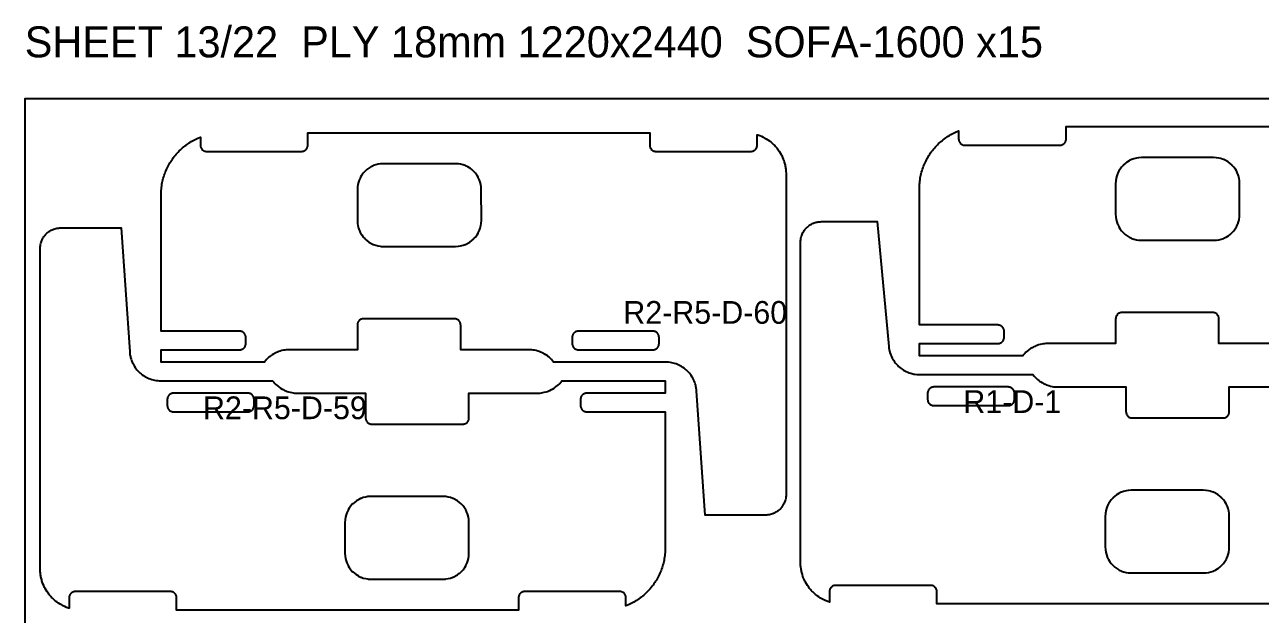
# Model space of a CAD drawing. Header units: millimetres. Extents: x 0 to 59980, y 0 to 1292.
# Drawn here: x 32880 to 34076, y 721 to 1292 of the extents above; entities that cross this region are included whole.
import ezdxf

# ---------------------------------------------------------------- set-up
doc = ezdxf.new("R2010")
doc.units = ezdxf.units.MM
for name, color, linetype in [('CUT_IN', 5, 'Continuous'), ('CUT_OUT', 1, 'Continuous'), ('LABEL', 7, 'Continuous'), ('SHEET', 8, 'Continuous')]:
    doc.layers.add(name, color=color, linetype=linetype)

msp = doc.modelspace()

# ---------------------------------------------------------------- linework, layer by layer
at = {"layer": 'CUT_IN'}
for points in [[(33938.97, 1096.22), (33939.11, 1095.96), (33940.07, 1094.36), (33940.4, 1093.87), (33941.69, 1092.14), (33943.13, 1090.54), (33943.55, 1090.12), (33945.15, 1088.68), (33947.12, 1087.22), (33948.97, 1086.1), (33949.49, 1085.83), (33951.45, 1084.91), (33951.72, 1084.8), (33953.75, 1084.08), (33954.04, 1084), (33956.13, 1083.49), (33958.27, 1083.16), (33958.85, 1083.11), (33961.16, 1083), (34030.86, 1083), (34033.46, 1083.13), (34033.75, 1083.16), (34035.89, 1083.49), (34038.27, 1084.08), (34040.3, 1084.8), (34040.57, 1084.91), (34042.53, 1085.83), (34043.05, 1086.1), (34044.65, 1087.06), (34045.14, 1087.39), (34046.87, 1088.68), (34048.47, 1090.12), (34048.89, 1090.54), (34050.33, 1092.14), (34051.79, 1094.11), (34052.91, 1095.96), (34053.18, 1096.48), (34053.98, 1098.17), (34054.21, 1098.71), (34054.93, 1100.74), (34055.46, 1102.84), (34055.57, 1103.41), (34055.85, 1105.26), (34055.9, 1105.84), (34056.01, 1108.15), (34056.01, 1137.85), (34055.88, 1140.45), (34055.85, 1140.74), (34055.52, 1142.88), (34054.93, 1145.26), (34054.21, 1147.29), (34054.1, 1147.56), (34053.18, 1149.52), (34052.91, 1150.04), (34051.95, 1151.64), (34051.62, 1152.13), (34050.33, 1153.86), (34048.89, 1155.46), (34048.47, 1155.88), (34046.87, 1157.32), (34044.9, 1158.78), (34043.05, 1159.9), (34042.53, 1160.17), (34040.57, 1161.09), (34040.3, 1161.2), (34038.27, 1161.92), (34037.98, 1162), (34035.89, 1162.51), (34033.75, 1162.84), (34033.17, 1162.89), (34030.86, 1163), (33961.16, 1163), (33958.56, 1162.87), (33958.27, 1162.84), (33956.13, 1162.51), (33953.75, 1161.92), (33951.72, 1161.2), (33951.45, 1161.09), (33949.49, 1160.17), (33948.97, 1159.9), (33947.37, 1158.94), (33946.88, 1158.61), (33945.15, 1157.32), (33943.55, 1155.88), (33943.13, 1155.46), (33941.69, 1153.86), (33940.23, 1151.89), (33939.11, 1150.04), (33938.84, 1149.52), (33938.04, 1147.83), (33937.81, 1147.29), (33937.09, 1145.26), (33936.56, 1143.16), (33936.45, 1142.59), (33936.17, 1140.74), (33936.12, 1140.16), (33936.01, 1137.85), (33936.01, 1108.15), (33936.14, 1105.55), (33936.17, 1105.26), (33936.5, 1103.12), (33937.09, 1100.74), (33937.81, 1098.71), (33938.04, 1098.17), (33938.97, 1096.22)], [(33206.22, 1088.11), (33207.68, 1086.14), (33209.12, 1084.54), (33209.54, 1084.12), (33211.14, 1082.68), (33213.11, 1081.22), (33214.96, 1080.1), (33215.22, 1079.96), (33217.17, 1079.03), (33217.71, 1078.8), (33219.74, 1078.08), (33222.12, 1077.49), (33224.26, 1077.16), (33224.84, 1077.11), (33227.15, 1077), (33296.85, 1077), (33299.45, 1077.13), (33299.74, 1077.16), (33301.88, 1077.49), (33304.26, 1078.08), (33306.29, 1078.8), (33306.83, 1079.03), (33308.52, 1079.83), (33309.04, 1080.1), (33310.89, 1081.22), (33312.86, 1082.68), (33314.46, 1084.12), (33314.88, 1084.54), (33316.32, 1086.14), (33317.61, 1087.87), (33317.94, 1088.36), (33318.9, 1089.96), (33319.04, 1090.22), (33319.97, 1092.17), (33320.2, 1092.71), (33320.92, 1094.74), (33321.51, 1097.12), (33321.84, 1099.26), (33321.87, 1099.55), (33322, 1102.15), (33321.99, 1132.15), (33321.87, 1134.45), (33321.84, 1134.74), (33321.51, 1136.88), (33320.92, 1139.26), (33320.2, 1141.29), (33319.97, 1141.83), (33319.04, 1143.78), (33318.9, 1144.04), (33317.94, 1145.64), (33317.61, 1146.13), (33316.32, 1147.86), (33314.88, 1149.46), (33314.46, 1149.88), (33312.86, 1151.32), (33311.13, 1152.61), (33310.64, 1152.94), (33309.04, 1153.9), (33308.78, 1154.04), (33306.83, 1154.97), (33306.29, 1155.2), (33304.26, 1155.92), (33303.97, 1156), (33301.88, 1156.51), (33299.74, 1156.84), (33299.16, 1156.89), (33296.85, 1157), (33227.15, 1157), (33224.55, 1156.87), (33224.26, 1156.84), (33222.12, 1156.51), (33219.74, 1155.92), (33217.71, 1155.2), (33217.17, 1154.97), (33215.48, 1154.17), (33214.96, 1153.9), (33213.11, 1152.78), (33211.14, 1151.32), (33210.92, 1151.13), (33209.54, 1149.88), (33209.12, 1149.46), (33207.68, 1147.86), (33206.39, 1146.13), (33206.06, 1145.64), (33205.1, 1144.04), (33204.96, 1143.78), (33204.03, 1141.83), (33203.8, 1141.29), (33203.08, 1139.26), (33202.49, 1136.88), (33202.16, 1134.74), (33202.13, 1134.45), (33202, 1131.85), (33202, 1102.15), (33202.11, 1099.84), (33202.16, 1099.26), (33202.49, 1097.12), (33203.08, 1094.74), (33203.8, 1092.71), (33203.91, 1092.44), (33204.83, 1090.48), (33205.1, 1089.96), (33206.22, 1088.11)], [(33488.88, 977.06), (33489.46, 977.18), (33490.02, 977.35), (33490.57, 977.58), (33491.08, 977.85), (33491.57, 978.18), (33491.81, 978.36), (33492.03, 978.55), (33492.45, 978.97), (33492.64, 979.19), (33492.82, 979.43), (33493.15, 979.92), (33493.42, 980.43), (33493.65, 980.98), (33493.82, 981.54), (33493.94, 982.12), (33493.99, 982.71), (33493.99, 989.29), (33493.94, 989.88), (33493.82, 990.46), (33493.65, 991.02), (33493.54, 991.3), (33493.42, 991.57), (33493.15, 992.08), (33492.82, 992.57), (33492.64, 992.81), (33492.45, 993.03), (33492.03, 993.45), (33491.81, 993.64), (33491.33, 993.99), (33491.08, 994.15), (33490.83, 994.29), (33490.3, 994.54), (33490.02, 994.65), (33489.46, 994.82), (33488.88, 994.94), (33488.59, 994.97), (33488, 995), (33415.71, 994.99), (33415.12, 994.94), (33414.54, 994.82), (33413.98, 994.65), (33413.7, 994.54), (33413.17, 994.29), (33412.92, 994.15), (33412.43, 993.82), (33412.19, 993.64), (33411.97, 993.45), (33411.55, 993.03), (33411.36, 992.81), (33411.01, 992.33), (33410.71, 991.83), (33410.46, 991.3), (33410.35, 991.02), (33410.18, 990.46), (33410.06, 989.88), (33410.03, 989.59), (33410, 989), (33410.01, 982.71), (33410.06, 982.12), (33410.18, 981.54), (33410.35, 980.98), (33410.46, 980.7), (33410.58, 980.43), (33410.85, 979.92), (33411.18, 979.43), (33411.36, 979.19), (33411.55, 978.97), (33411.97, 978.55), (33412.19, 978.36), (33412.67, 978.01), (33412.92, 977.85), (33413.17, 977.71), (33413.7, 977.46), (33413.98, 977.35), (33414.54, 977.18), (33415.12, 977.06), (33415.41, 977.03), (33416, 977), (33488, 977), (33488.59, 977.03), (33488.88, 977.06)], [(33023.12, 934.94), (33022.54, 934.82), (33021.98, 934.65), (33021.43, 934.42), (33020.92, 934.15), (33020.43, 933.82), (33020.19, 933.64), (33019.97, 933.45), (33019.55, 933.03), (33019.36, 932.81), (33019.18, 932.57), (33018.85, 932.08), (33018.58, 931.57), (33018.35, 931.02), (33018.18, 930.46), (33018.06, 929.88), (33018.01, 929.29), (33018.01, 922.71), (33018.06, 922.12), (33018.18, 921.54), (33018.35, 920.98), (33018.46, 920.7), (33018.58, 920.43), (33018.85, 919.92), (33019.18, 919.43), (33019.36, 919.19), (33019.55, 918.97), (33019.97, 918.55), (33020.19, 918.36), (33020.67, 918.01), (33020.92, 917.85), (33021.17, 917.71), (33021.7, 917.46), (33021.98, 917.35), (33022.54, 917.18), (33023.12, 917.06), (33023.41, 917.03), (33024, 917), (33096.29, 917.01), (33096.88, 917.06), (33097.46, 917.18), (33098.02, 917.35), (33098.3, 917.46), (33098.83, 917.71), (33099.08, 917.85), (33099.57, 918.18), (33099.81, 918.36), (33100.03, 918.55), (33100.45, 918.97), (33100.64, 919.19), (33100.99, 919.67), (33101.29, 920.17), (33101.54, 920.7), (33101.65, 920.98), (33101.82, 921.54), (33101.94, 922.12), (33101.97, 922.41), (33102, 923), (33101.99, 929.29), (33101.94, 929.88), (33101.82, 930.46), (33101.65, 931.02), (33101.54, 931.3), (33101.42, 931.57), (33101.15, 932.08), (33100.82, 932.57), (33100.64, 932.81), (33100.45, 933.03), (33100.03, 933.45), (33099.81, 933.64), (33099.33, 933.99), (33099.08, 934.15), (33098.83, 934.29), (33098.3, 934.54), (33098.02, 934.65), (33097.46, 934.82), (33096.88, 934.94), (33096.59, 934.97), (33096, 935), (33024, 935), (33023.41, 934.97), (33023.12, 934.94)], [(33837.93, 935.88), (33837.81, 936.46), (33837.64, 937.02), (33837.41, 937.57), (33837.14, 938.08), (33836.81, 938.57), (33836.63, 938.81), (33836.44, 939.03), (33836.02, 939.45), (33835.8, 939.64), (33835.32, 939.99), (33834.82, 940.29), (33834.29, 940.54), (33833.73, 940.74), (33833.45, 940.82), (33832.87, 940.94), (33832.58, 940.97), (33831.99, 941), (33759.99, 941), (33759.4, 940.97), (33759.11, 940.94), (33758.53, 940.82), (33757.97, 940.65), (33757.69, 940.54), (33757.16, 940.29), (33756.91, 940.15), (33756.42, 939.82), (33756.18, 939.64), (33755.96, 939.45), (33755.54, 939.03), (33755.35, 938.81), (33755, 938.33), (33754.84, 938.08), (33754.7, 937.83), (33754.45, 937.3), (33754.34, 937.02), (33754.17, 936.46), (33754.05, 935.88), (33754, 935.29), (33753.99, 929), (33754.02, 928.41), (33754.05, 928.12), (33754.17, 927.54), (33754.34, 926.98), (33754.57, 926.43), (33754.84, 925.92), (33755, 925.67), (33755.35, 925.19), (33755.54, 924.97), (33755.75, 924.76), (33755.96, 924.55), (33756.18, 924.36), (33756.66, 924.01), (33756.91, 923.85), (33757.42, 923.58), (33757.97, 923.35), (33758.53, 923.18), (33759.11, 923.06), (33759.4, 923.03), (33759.99, 923), (33831.99, 923), (33832.58, 923.03), (33832.87, 923.06), (33833.45, 923.18), (33834.01, 923.35), (33834.29, 923.46), (33834.82, 923.71), (33835.32, 924.01), (33835.8, 924.36), (33836.02, 924.55), (33836.44, 924.97), (33836.63, 925.19), (33836.98, 925.67), (33837.14, 925.92), (33837.41, 926.43), (33837.64, 926.98), (33837.81, 927.54), (33837.93, 928.12), (33837.96, 928.41), (33837.99, 929), (33837.99, 935), (33837.96, 935.59), (33837.93, 935.88)], [(34043.03, 827.78), (34042.89, 828.04), (34041.93, 829.64), (34041.6, 830.13), (34040.31, 831.86), (34038.87, 833.46), (34038.45, 833.88), (34036.85, 835.32), (34034.88, 836.78), (34033.03, 837.9), (34032.51, 838.17), (34030.55, 839.09), (34030.28, 839.2), (34028.25, 839.92), (34027.96, 840), (34025.87, 840.51), (34023.73, 840.84), (34023.15, 840.89), (34020.84, 841), (33951.14, 841), (33948.54, 840.87), (33948.25, 840.84), (33946.11, 840.51), (33943.73, 839.92), (33941.7, 839.2), (33941.43, 839.09), (33939.47, 838.17), (33938.95, 837.9), (33937.35, 836.94), (33936.86, 836.61), (33935.13, 835.32), (33933.53, 833.88), (33933.11, 833.46), (33931.67, 831.86), (33930.21, 829.89), (33929.09, 828.04), (33928.82, 827.52), (33928.02, 825.83), (33927.79, 825.29), (33927.07, 823.26), (33926.54, 821.16), (33926.43, 820.59), (33926.15, 818.74), (33926.1, 818.16), (33925.99, 815.85), (33925.99, 786.15), (33926.12, 783.55), (33926.15, 783.26), (33926.48, 781.12), (33927.07, 778.74), (33927.79, 776.71), (33927.9, 776.44), (33928.82, 774.48), (33929.09, 773.96), (33930.05, 772.36), (33930.38, 771.87), (33931.67, 770.14), (33933.11, 768.54), (33933.53, 768.12), (33935.13, 766.68), (33937.1, 765.22), (33938.95, 764.1), (33939.47, 763.83), (33941.43, 762.91), (33941.7, 762.8), (33943.73, 762.08), (33944.02, 762), (33946.11, 761.49), (33948.25, 761.16), (33948.83, 761.11), (33951.14, 761), (34020.84, 761), (34023.44, 761.13), (34023.73, 761.16), (34025.87, 761.49), (34028.25, 762.08), (34030.28, 762.8), (34030.55, 762.91), (34032.51, 763.83), (34033.03, 764.1), (34034.63, 765.06), (34035.12, 765.39), (34036.85, 766.68), (34038.45, 768.12), (34038.87, 768.54), (34040.31, 770.14), (34041.77, 772.11), (34042.89, 773.96), (34043.16, 774.48), (34043.96, 776.17), (34044.19, 776.71), (34044.91, 778.74), (34045.44, 780.84), (34045.55, 781.41), (34045.83, 783.26), (34045.88, 783.84), (34045.99, 786.15), (34045.99, 815.85), (34045.86, 818.45), (34045.83, 818.74), (34045.5, 820.88), (34044.91, 823.26), (34044.19, 825.29), (34043.96, 825.83), (34043.03, 827.78)], [(33305.78, 823.89), (33304.32, 825.86), (33302.88, 827.46), (33302.46, 827.88), (33300.86, 829.32), (33298.89, 830.78), (33297.04, 831.9), (33296.78, 832.04), (33294.83, 832.97), (33294.29, 833.2), (33292.26, 833.92), (33289.88, 834.51), (33287.74, 834.84), (33287.16, 834.89), (33284.85, 835), (33215.15, 835), (33212.55, 834.87), (33212.26, 834.84), (33210.12, 834.51), (33207.74, 833.92), (33205.71, 833.2), (33205.17, 832.97), (33203.48, 832.17), (33202.96, 831.9), (33201.11, 830.78), (33199.14, 829.32), (33197.54, 827.88), (33197.12, 827.46), (33195.68, 825.86), (33194.39, 824.13), (33194.06, 823.64), (33193.1, 822.04), (33192.96, 821.78), (33192.03, 819.83), (33191.8, 819.29), (33191.08, 817.26), (33190.49, 814.88), (33190.16, 812.74), (33190.13, 812.45), (33190, 809.85), (33190.01, 779.85), (33190.13, 777.55), (33190.16, 777.26), (33190.49, 775.12), (33191.08, 772.74), (33191.8, 770.71), (33192.03, 770.17), (33192.96, 768.22), (33193.1, 767.96), (33194.06, 766.36), (33194.39, 765.87), (33195.68, 764.14), (33197.12, 762.54), (33197.54, 762.12), (33199.14, 760.68), (33200.87, 759.39), (33201.36, 759.06), (33202.96, 758.1), (33203.22, 757.96), (33205.17, 757.03), (33205.71, 756.8), (33207.74, 756.08), (33208.03, 756), (33210.12, 755.49), (33212.26, 755.16), (33212.84, 755.11), (33215.15, 755), (33284.85, 755), (33287.45, 755.13), (33287.74, 755.16), (33289.88, 755.49), (33292.26, 756.08), (33294.29, 756.8), (33294.83, 757.03), (33296.52, 757.83), (33297.04, 758.1), (33298.89, 759.22), (33300.86, 760.68), (33301.08, 760.87), (33302.46, 762.12), (33302.88, 762.54), (33304.32, 764.14), (33305.61, 765.87), (33305.94, 766.36), (33306.9, 767.96), (33307.04, 768.22), (33307.97, 770.17), (33308.2, 770.71), (33308.92, 772.74), (33309.51, 775.12), (33309.84, 777.26), (33309.87, 777.55), (33310, 780.15), (33310, 809.85), (33309.89, 812.16), (33309.84, 812.74), (33309.51, 814.88), (33308.92, 817.26), (33308.2, 819.29), (33308.09, 819.56), (33307.17, 821.52), (33306.9, 822.04), (33305.78, 823.89)]]:
    msp.add_lwpolyline(points, close=True, dxfattribs=at)
at = {"layer": 'CUT_OUT'}
for points in [[(33530.29, 938.34), (33530.09, 939.78), (33529.76, 941.5), (33529.49, 942.63), (33529.08, 944.03), (33528.61, 945.4), (33527.96, 947.02), (33527.47, 948.08), (33526.81, 949.37), (33526.08, 950.63), (33525.13, 952.09), (33524.45, 953.03), (33523.36, 954.4), (33522.59, 955.27), (33521.58, 956.32), (33520.31, 957.51), (33519.42, 958.26), (33518.27, 959.15), (33516.84, 960.14), (33515.6, 960.91), (33514.33, 961.61), (33513.28, 962.13), (33511.95, 962.71), (33510.6, 963.24), (33508.94, 963.78), (33507.82, 964.08), (33506.4, 964.41), (33504.97, 964.66), (33503.23, 964.87), (33501.78, 964.97), (33500.55, 965), (33392.01, 965.01), (33390.84, 966.45), (33389.88, 967.52), (33388.88, 968.55), (33387.61, 969.71), (33386.5, 970.62), (33385.58, 971.31), (33384.4, 972.12), (33382.93, 973.02), (33381.93, 973.57), (33380.38, 974.32), (33379.33, 974.78), (33377.99, 975.29), (33376.63, 975.73), (33374.97, 976.18), (33373.56, 976.48), (33372.15, 976.71), (33371.01, 976.85), (33369.58, 976.96), (33368.08, 977), (33302, 977), (33302, 1001), (33301.97, 1001.59), (33301.94, 1001.88), (33301.82, 1002.46), (33301.65, 1003.02), (33301.42, 1003.57), (33301.15, 1004.08), (33300.99, 1004.33), (33300.64, 1004.81), (33300.45, 1005.03), (33300.03, 1005.45), (33299.81, 1005.64), (33299.33, 1005.99), (33299.08, 1006.15), (33298.57, 1006.42), (33298.02, 1006.65), (33297.46, 1006.82), (33296.88, 1006.94), (33296.59, 1006.97), (33296, 1007), (33208, 1007), (33207.41, 1006.97), (33207.12, 1006.94), (33206.54, 1006.82), (33206.26, 1006.74), (33205.7, 1006.54), (33205.17, 1006.29), (33204.92, 1006.15), (33204.67, 1005.99), (33204.19, 1005.64), (33203.97, 1005.45), (33203.55, 1005.03), (33203.36, 1004.81), (33203.01, 1004.33), (33202.85, 1004.08), (33202.58, 1003.57), (33202.35, 1003.02), (33202.26, 1002.74), (33202.18, 1002.46), (33202.06, 1001.88), (33202.03, 1001.59), (33202, 1001), (33202, 977), (33135.92, 977), (33134.42, 976.96), (33132.99, 976.85), (33131.85, 976.71), (33130.44, 976.48), (33129.03, 976.18), (33127.37, 975.73), (33126.01, 975.29), (33124.67, 974.78), (33123.62, 974.32), (33122.07, 973.57), (33121.07, 973.02), (33119.6, 972.12), (33118.42, 971.31), (33117.5, 970.62), (33116.39, 969.71), (33115.12, 968.55), (33114.12, 967.52), (33113.16, 966.45), (33111.99, 965.01), (33012.01, 965.01), (33012, 977), (33088.29, 977.01), (33088.88, 977.06), (33089.46, 977.18), (33090.02, 977.35), (33090.57, 977.58), (33091.08, 977.85), (33091.57, 978.18), (33091.81, 978.36), (33092.03, 978.55), (33092.45, 978.97), (33092.64, 979.19), (33092.99, 979.67), (33093.29, 980.17), (33093.54, 980.7), (33093.74, 981.26), (33093.82, 981.54), (33093.94, 982.12), (33093.97, 982.41), (33094, 983), (33093.99, 989.29), (33093.94, 989.88), (33093.82, 990.46), (33093.65, 991.02), (33093.54, 991.3), (33093.42, 991.57), (33093.15, 992.08), (33092.82, 992.57), (33092.64, 992.81), (33092.45, 993.03), (33092.03, 993.45), (33091.81, 993.64), (33091.33, 993.99), (33091.08, 994.15), (33090.83, 994.29), (33090.3, 994.54), (33090.02, 994.65), (33089.46, 994.82), (33088.88, 994.94), (33088.59, 994.97), (33088, 995), (33012, 995), (33012, 1127.02), (33012.02, 1128.51), (33012.07, 1129.98), (33012.16, 1131.38), (33012.29, 1132.92), (33012.45, 1134.31), (33012.64, 1135.77), (33012.89, 1137.29), (33013.16, 1138.74), (33013.45, 1140.11), (33013.79, 1141.54), (33014.18, 1143.04), (33014.59, 1144.45), (33015.04, 1145.86), (33015.52, 1147.25), (33016.03, 1148.63), (33016.55, 1149.93), (33017.16, 1151.35), (33017.78, 1152.69), (33018.42, 1154.01), (33019.1, 1155.32), (33019.81, 1156.61), (33020.56, 1157.88), (33021.29, 1159.07), (33022.09, 1160.3), (33022.92, 1161.52), (33023.83, 1162.77), (33024.72, 1163.94), (33025.64, 1165.09), (33026.59, 1166.22), (33027.52, 1167.27), (33028.52, 1168.35), (33029.55, 1169.4), (33030.65, 1170.48), (33031.73, 1171.48), (33032.78, 1172.41), (33033.91, 1173.36), (33035.06, 1174.28), (33036.23, 1175.17), (33037.48, 1176.08), (33038.7, 1176.91), (33039.93, 1177.71), (33041.12, 1178.44), (33042.39, 1179.19), (33043.68, 1179.9), (33044.99, 1180.58), (33046.31, 1181.22), (33047.65, 1181.84), (33049.07, 1182.45), (33050, 1182.81), (33050.01, 1174.71), (33050.06, 1174.12), (33050.18, 1173.54), (33050.35, 1172.98), (33050.46, 1172.7), (33050.71, 1172.17), (33051.01, 1171.67), (33051.36, 1171.19), (33051.55, 1170.97), (33051.97, 1170.55), (33052.19, 1170.36), (33052.67, 1170.01), (33052.92, 1169.85), (33053.43, 1169.58), (33053.7, 1169.46), (33053.98, 1169.35), (33054.54, 1169.18), (33055.12, 1169.06), (33055.41, 1169.03), (33056, 1169), (33148, 1169), (33148.59, 1169.03), (33148.88, 1169.06), (33149.46, 1169.18), (33149.74, 1169.26), (33150.02, 1169.35), (33150.57, 1169.58), (33151.08, 1169.85), (33151.33, 1170.01), (33151.81, 1170.36), (33152.03, 1170.55), (33152.45, 1170.97), (33152.64, 1171.19), (33152.99, 1171.67), (33153.15, 1171.92), (33153.29, 1172.17), (33153.54, 1172.7), (33153.65, 1172.98), (33153.82, 1173.54), (33153.94, 1174.12), (33153.97, 1174.41), (33154, 1175), (33154, 1187), (33485, 1187), (33485, 1175), (33485.03, 1174.41), (33485.06, 1174.12), (33485.18, 1173.54), (33485.35, 1172.98), (33485.58, 1172.43), (33485.85, 1171.92), (33486.01, 1171.67), (33486.36, 1171.19), (33486.55, 1170.97), (33486.97, 1170.55), (33487.19, 1170.36), (33487.67, 1170.01), (33487.92, 1169.85), (33488.43, 1169.58), (33488.98, 1169.35), (33489.26, 1169.26), (33489.54, 1169.18), (33490.12, 1169.06), (33490.41, 1169.03), (33491, 1169), (33583, 1169), (33583.59, 1169.03), (33583.88, 1169.06), (33584.46, 1169.18), (33585.02, 1169.35), (33585.57, 1169.58), (33586.08, 1169.85), (33586.33, 1170.01), (33586.81, 1170.36), (33587.03, 1170.55), (33587.45, 1170.97), (33587.64, 1171.19), (33587.99, 1171.67), (33588.29, 1172.17), (33588.54, 1172.7), (33588.74, 1173.26), (33588.82, 1173.54), (33588.94, 1174.12), (33588.97, 1174.41), (33589, 1175), (33589, 1185.15), (33589.58, 1184.97), (33590.51, 1184.65), (33591.43, 1184.31), (33593.18, 1183.58), (33594.95, 1182.75), (33595.89, 1182.26), (33597.6, 1181.29), (33599.25, 1180.24), (33600.86, 1179.11), (33601.58, 1178.56), (33602.4, 1177.9), (33603.1, 1177.31), (33603.89, 1176.61), (33605.26, 1175.31), (33605.94, 1174.61), (33606.61, 1173.89), (33607.31, 1173.1), (33607.9, 1172.4), (33608.56, 1171.58), (33609.11, 1170.86), (33610.28, 1169.19), (33611.29, 1167.6), (33612.26, 1165.89), (33612.75, 1164.95), (33613.58, 1163.18), (33614.31, 1161.43), (33614.65, 1160.51), (33615.27, 1158.65), (33615.56, 1157.63), (33616.04, 1155.73), (33616.24, 1154.77), (33616.42, 1153.8), (33616.56, 1152.91), (33616.7, 1151.86), (33616.81, 1150.88), (33616.89, 1149.98), (33616.99, 1148.02), (33617, 836.62), (33616.95, 835.53), (33616.85, 834.55), (33616.71, 833.58), (33616.62, 833.1), (33616.28, 831.67), (33616.14, 831.19), (33615.83, 830.26), (33615.48, 829.35), (33615.08, 828.45), (33614.64, 827.57), (33614.4, 827.14), (33613.9, 826.3), (33613.35, 825.48), (33612.77, 824.7), (33612.46, 824.31), (33611.82, 823.57), (33611.48, 823.21), (33611.14, 822.86), (33610.43, 822.18), (33609.69, 821.54), (33609.3, 821.23), (33608.52, 820.65), (33607.7, 820.1), (33606.43, 819.36), (33605.55, 818.92), (33604.65, 818.52), (33604.2, 818.34), (33603.74, 818.17), (33602.81, 817.86), (33601.86, 817.6), (33600.9, 817.38), (33600.42, 817.29), (33599.45, 817.15), (33598.47, 817.05), (33597.98, 817.02), (33597, 817), (33538.59, 817), (33530.4, 937.11), (33530.29, 938.34)], [(32981.71, 973.66), (32981.91, 972.22), (32982.24, 970.5), (32982.51, 969.37), (32982.92, 967.97), (32983.39, 966.6), (32984.04, 964.98), (32984.53, 963.92), (32985.19, 962.63), (32985.92, 961.37), (32986.87, 959.91), (32987.55, 958.97), (32988.64, 957.6), (32989.41, 956.73), (32990.42, 955.68), (32991.69, 954.49), (32992.58, 953.74), (32993.73, 952.85), (32995.16, 951.86), (32996.4, 951.09), (32997.67, 950.39), (32998.72, 949.87), (33000.05, 949.29), (33001.4, 948.76), (33003.06, 948.22), (33004.18, 947.92), (33005.6, 947.59), (33007.03, 947.34), (33008.77, 947.13), (33010.22, 947.03), (33011.45, 947), (33119.99, 946.99), (33121.16, 945.55), (33122.12, 944.48), (33123.12, 943.45), (33124.39, 942.29), (33125.5, 941.38), (33126.42, 940.69), (33127.6, 939.88), (33129.07, 938.98), (33130.07, 938.43), (33131.62, 937.68), (33132.67, 937.22), (33134.01, 936.71), (33135.37, 936.27), (33137.03, 935.82), (33138.44, 935.52), (33139.85, 935.29), (33140.99, 935.15), (33142.42, 935.04), (33143.92, 935), (33210, 935), (33210, 911), (33210.03, 910.41), (33210.06, 910.12), (33210.18, 909.54), (33210.35, 908.98), (33210.58, 908.43), (33210.85, 907.92), (33211.01, 907.67), (33211.36, 907.19), (33211.55, 906.97), (33211.97, 906.55), (33212.19, 906.36), (33212.67, 906.01), (33212.92, 905.85), (33213.43, 905.58), (33213.98, 905.35), (33214.54, 905.18), (33215.12, 905.06), (33215.41, 905.03), (33216, 905), (33304, 905), (33304.59, 905.03), (33304.88, 905.06), (33305.46, 905.18), (33305.74, 905.26), (33306.3, 905.46), (33306.83, 905.71), (33307.08, 905.85), (33307.33, 906.01), (33307.81, 906.36), (33308.03, 906.55), (33308.45, 906.97), (33308.64, 907.19), (33308.99, 907.67), (33309.15, 907.92), (33309.42, 908.43), (33309.65, 908.98), (33309.74, 909.26), (33309.82, 909.54), (33309.94, 910.12), (33309.97, 910.41), (33310, 911), (33310, 935), (33376.08, 935), (33377.58, 935.04), (33379.01, 935.15), (33380.15, 935.29), (33381.56, 935.52), (33382.97, 935.82), (33384.63, 936.27), (33385.99, 936.71), (33387.33, 937.22), (33388.38, 937.68), (33389.93, 938.43), (33390.93, 938.98), (33392.4, 939.88), (33393.58, 940.69), (33394.5, 941.38), (33395.61, 942.29), (33396.88, 943.45), (33397.88, 944.48), (33398.84, 945.55), (33400.01, 946.99), (33499.99, 946.99), (33500, 935), (33423.71, 934.99), (33423.12, 934.94), (33422.54, 934.82), (33421.98, 934.65), (33421.43, 934.42), (33420.92, 934.15), (33420.43, 933.82), (33420.19, 933.64), (33419.97, 933.45), (33419.55, 933.03), (33419.36, 932.81), (33419.01, 932.33), (33418.71, 931.83), (33418.46, 931.3), (33418.26, 930.74), (33418.18, 930.46), (33418.06, 929.88), (33418.03, 929.59), (33418, 929), (33418.01, 922.71), (33418.06, 922.12), (33418.18, 921.54), (33418.35, 920.98), (33418.46, 920.7), (33418.58, 920.43), (33418.85, 919.92), (33419.18, 919.43), (33419.36, 919.19), (33419.55, 918.97), (33419.97, 918.55), (33420.19, 918.36), (33420.67, 918.01), (33420.92, 917.85), (33421.17, 917.71), (33421.7, 917.46), (33421.98, 917.35), (33422.54, 917.18), (33423.12, 917.06), (33423.41, 917.03), (33424, 917), (33500, 917), (33500, 784.98), (33499.98, 783.49), (33499.93, 782.02), (33499.84, 780.62), (33499.71, 779.08), (33499.55, 777.69), (33499.36, 776.23), (33499.11, 774.71), (33498.84, 773.26), (33498.55, 771.89), (33498.21, 770.46), (33497.82, 768.96), (33497.41, 767.55), (33496.96, 766.14), (33496.48, 764.75), (33495.97, 763.37), (33495.45, 762.07), (33494.84, 760.65), (33494.22, 759.31), (33493.58, 757.99), (33492.9, 756.68), (33492.19, 755.39), (33491.44, 754.12), (33490.71, 752.93), (33489.91, 751.7), (33489.08, 750.48), (33488.17, 749.23), (33487.28, 748.06), (33486.36, 746.91), (33485.41, 745.78), (33484.48, 744.73), (33483.48, 743.65), (33482.45, 742.6), (33481.35, 741.52), (33480.27, 740.52), (33479.22, 739.59), (33478.09, 738.64), (33476.94, 737.72), (33475.77, 736.83), (33474.52, 735.92), (33473.3, 735.09), (33472.07, 734.29), (33470.88, 733.56), (33469.61, 732.81), (33468.32, 732.1), (33467.01, 731.42), (33465.69, 730.78), (33464.35, 730.16), (33462.93, 729.55), (33462, 729.19), (33461.99, 737.29), (33461.94, 737.88), (33461.82, 738.46), (33461.65, 739.02), (33461.54, 739.3), (33461.29, 739.83), (33460.99, 740.33), (33460.64, 740.81), (33460.45, 741.03), (33460.03, 741.45), (33459.81, 741.64), (33459.33, 741.99), (33459.08, 742.15), (33458.57, 742.42), (33458.3, 742.54), (33458.02, 742.65), (33457.46, 742.82), (33456.88, 742.94), (33456.59, 742.97), (33456, 743), (33364, 743), (33363.41, 742.97), (33363.12, 742.94), (33362.54, 742.82), (33362.26, 742.74), (33361.98, 742.65), (33361.43, 742.42), (33360.92, 742.15), (33360.67, 741.99), (33360.19, 741.64), (33359.97, 741.45), (33359.55, 741.03), (33359.36, 740.81), (33359.01, 740.33), (33358.85, 740.08), (33358.71, 739.83), (33358.46, 739.3), (33358.35, 739.02), (33358.18, 738.46), (33358.06, 737.88), (33358.03, 737.59), (33358, 737), (33358, 725), (33027, 725), (33027, 737), (33026.97, 737.59), (33026.94, 737.88), (33026.82, 738.46), (33026.65, 739.02), (33026.42, 739.57), (33026.15, 740.08), (33025.99, 740.33), (33025.64, 740.81), (33025.45, 741.03), (33025.03, 741.45), (33024.81, 741.64), (33024.33, 741.99), (33024.08, 742.15), (33023.57, 742.42), (33023.02, 742.65), (33022.74, 742.74), (33022.46, 742.82), (33021.88, 742.94), (33021.59, 742.97), (33021, 743), (32929, 743), (32928.41, 742.97), (32928.12, 742.94), (32927.54, 742.82), (32926.98, 742.65), (32926.43, 742.42), (32925.92, 742.15), (32925.67, 741.99), (32925.19, 741.64), (32924.97, 741.45), (32924.55, 741.03), (32924.36, 740.81), (32924.01, 740.33), (32923.71, 739.83), (32923.46, 739.3), (32923.26, 738.74), (32923.18, 738.46), (32923.06, 737.88), (32923.03, 737.59), (32923, 737), (32923, 726.85), (32922.42, 727.03), (32921.49, 727.35), (32920.57, 727.69), (32918.82, 728.42), (32917.05, 729.25), (32916.11, 729.74), (32914.4, 730.71), (32912.75, 731.76), (32911.14, 732.89), (32910.42, 733.44), (32909.6, 734.1), (32908.9, 734.69), (32908.11, 735.39), (32906.74, 736.69), (32906.06, 737.39), (32905.39, 738.11), (32904.69, 738.9), (32904.1, 739.6), (32903.44, 740.42), (32902.89, 741.14), (32901.72, 742.81), (32900.71, 744.4), (32899.74, 746.11), (32899.25, 747.05), (32898.42, 748.82), (32897.69, 750.57), (32897.35, 751.49), (32896.73, 753.35), (32896.44, 754.37), (32895.96, 756.27), (32895.76, 757.23), (32895.58, 758.2), (32895.44, 759.09), (32895.3, 760.14), (32895.19, 761.12), (32895.11, 762.02), (32895.01, 763.98), (32895, 1075.38), (32895.05, 1076.47), (32895.15, 1077.45), (32895.29, 1078.42), (32895.38, 1078.9), (32895.72, 1080.33), (32895.86, 1080.81), (32896.17, 1081.74), (32896.52, 1082.65), (32896.92, 1083.55), (32897.36, 1084.43), (32897.6, 1084.86), (32898.1, 1085.7), (32898.65, 1086.52), (32899.23, 1087.3), (32899.54, 1087.69), (32900.18, 1088.43), (32900.52, 1088.79), (32900.86, 1089.14), (32901.57, 1089.82), (32902.31, 1090.46), (32902.7, 1090.77), (32903.48, 1091.35), (32904.3, 1091.9), (32905.57, 1092.64), (32906.45, 1093.08), (32907.35, 1093.48), (32907.8, 1093.66), (32908.26, 1093.83), (32909.19, 1094.14), (32910.14, 1094.4), (32911.1, 1094.62), (32911.58, 1094.71), (32912.55, 1094.85), (32913.53, 1094.95), (32914.02, 1094.98), (32915, 1095), (32973.41, 1095), (32981.6, 974.89), (32981.71, 973.66)]]:
    msp.add_lwpolyline(points, close=True, dxfattribs=at)
for points in [[(34102.09, 983), (34036.01, 983), (34036.01, 1007), (34035.98, 1007.59), (34035.95, 1007.88), (34035.83, 1008.46), (34035.66, 1009.02), (34035.43, 1009.57), (34035.16, 1010.08), (34035, 1010.33), (34034.65, 1010.81), (34034.46, 1011.03), (34034.25, 1011.24), (34034.04, 1011.45), (34033.82, 1011.64), (34033.34, 1011.99), (34033.09, 1012.15), (34032.58, 1012.42), (34032.03, 1012.65), (34031.47, 1012.82), (34030.89, 1012.94), (34030.6, 1012.97), (34030.01, 1013), (33942.01, 1013), (33941.42, 1012.97), (33941.13, 1012.94), (33940.55, 1012.82), (33940.27, 1012.74), (33939.71, 1012.54), (33939.18, 1012.29), (33938.93, 1012.15), (33938.68, 1011.99), (33938.2, 1011.64), (33937.98, 1011.45), (33937.56, 1011.03), (33937.37, 1010.81), (33937.02, 1010.33), (33936.86, 1010.08), (33936.59, 1009.57), (33936.36, 1009.02), (33936.27, 1008.74), (33936.19, 1008.46), (33936.07, 1007.88), (33936.04, 1007.59), (33936.01, 1007), (33936.01, 983), (33869.93, 983), (33868.43, 982.96), (33867, 982.85), (33865.86, 982.71), (33864.45, 982.48), (33863.04, 982.18), (33861.38, 981.73), (33860.02, 981.29), (33858.68, 980.78), (33857.63, 980.32), (33856.08, 979.57), (33855.08, 979.02), (33853.61, 978.12), (33852.43, 977.31), (33851.51, 976.62), (33850.4, 975.71), (33849.13, 974.55), (33848.13, 973.52), (33847.17, 972.45), (33846, 971.01), (33746.02, 971.01), (33746.01, 983), (33822.3, 983.01), (33822.89, 983.06), (33823.47, 983.18), (33824.03, 983.35), (33824.58, 983.58), (33825.09, 983.85), (33825.58, 984.18), (33825.82, 984.36), (33826.04, 984.55), (33826.46, 984.97), (33826.65, 985.19), (33827, 985.67), (33827.3, 986.17), (33827.55, 986.7), (33827.75, 987.26), (33827.83, 987.54), (33827.95, 988.12), (33827.98, 988.41), (33828.01, 989), (33828, 995.29), (33827.95, 995.88), (33827.83, 996.46), (33827.66, 997.02), (33827.55, 997.3), (33827.43, 997.57), (33827.16, 998.08), (33826.83, 998.57), (33826.65, 998.81), (33826.46, 999.03), (33826.04, 999.45), (33825.82, 999.64), (33825.34, 999.99), (33825.09, 1000.15), (33824.84, 1000.29), (33824.31, 1000.54), (33824.03, 1000.65), (33823.47, 1000.82), (33822.89, 1000.94), (33822.6, 1000.97), (33822.01, 1001), (33746.01, 1001), (33746.01, 1133.02), (33746.03, 1134.51), (33746.08, 1135.98), (33746.17, 1137.38), (33746.3, 1138.92), (33746.46, 1140.31), (33746.65, 1141.77), (33746.9, 1143.29), (33747.17, 1144.74), (33747.46, 1146.11), (33747.8, 1147.54), (33748.19, 1149.04), (33748.6, 1150.45), (33749.05, 1151.86), (33749.53, 1153.25), (33750.04, 1154.63), (33750.56, 1155.93), (33751.17, 1157.35), (33751.79, 1158.69), (33752.43, 1160.01), (33753.11, 1161.32), (33753.82, 1162.61), (33754.57, 1163.88), (33755.3, 1165.07), (33756.1, 1166.3), (33756.93, 1167.52), (33757.84, 1168.77), (33758.73, 1169.94), (33759.65, 1171.09), (33760.6, 1172.22), (33761.53, 1173.27), (33762.53, 1174.35), (33763.56, 1175.4), (33764.66, 1176.48), (33765.74, 1177.48), (33766.79, 1178.41), (33767.92, 1179.36), (33769.07, 1180.28), (33770.24, 1181.17), (33771.49, 1182.08), (33772.71, 1182.91), (33773.94, 1183.71), (33775.13, 1184.44), (33776.4, 1185.19), (33777.69, 1185.9), (33779, 1186.58), (33780.32, 1187.22), (33781.66, 1187.84), (33783.08, 1188.45), (33784.01, 1188.81), (33784.02, 1180.71), (33784.07, 1180.12), (33784.19, 1179.54), (33784.36, 1178.98), (33784.47, 1178.7), (33784.72, 1178.17), (33785.02, 1177.67), (33785.37, 1177.19), (33785.56, 1176.97), (33785.98, 1176.55), (33786.2, 1176.36), (33786.68, 1176.01), (33786.93, 1175.85), (33787.44, 1175.58), (33787.71, 1175.46), (33787.99, 1175.35), (33788.55, 1175.18), (33789.13, 1175.06), (33789.42, 1175.03), (33790.01, 1175), (33882.01, 1175), (33882.6, 1175.03), (33882.89, 1175.06), (33883.47, 1175.18), (33883.75, 1175.26), (33884.03, 1175.35), (33884.58, 1175.58), (33885.09, 1175.85), (33885.34, 1176.01), (33885.82, 1176.36), (33886.04, 1176.55), (33886.46, 1176.97), (33886.65, 1177.19), (33887, 1177.67), (33887.16, 1177.92), (33887.3, 1178.17), (33887.55, 1178.7), (33887.66, 1178.98), (33887.83, 1179.54), (33887.95, 1180.12), (33887.98, 1180.41), (33888.01, 1181), (33888.01, 1193), (34219.01, 1193)], [(34093.99, 731), (33762.99, 731), (33762.99, 743), (33762.96, 743.59), (33762.93, 743.88), (33762.81, 744.46), (33762.64, 745.02), (33762.41, 745.57), (33762.14, 746.08), (33761.98, 746.33), (33761.63, 746.81), (33761.44, 747.03), (33761.02, 747.45), (33760.8, 747.64), (33760.32, 747.99), (33760.07, 748.15), (33759.56, 748.42), (33759.01, 748.65), (33758.73, 748.74), (33758.45, 748.82), (33757.87, 748.94), (33757.58, 748.97), (33756.99, 749), (33664.99, 749), (33664.4, 748.97), (33664.11, 748.94), (33663.53, 748.82), (33663.25, 748.74), (33662.97, 748.65), (33662.42, 748.42), (33661.91, 748.15), (33661.66, 747.99), (33661.18, 747.64), (33660.96, 747.45), (33660.54, 747.03), (33660.35, 746.81), (33660, 746.33), (33659.84, 746.08), (33659.7, 745.83), (33659.45, 745.3), (33659.25, 744.74), (33659.17, 744.46), (33659.05, 743.88), (33659.02, 743.59), (33658.99, 743), (33658.99, 732.85), (33658.41, 733.03), (33657.48, 733.35), (33656.56, 733.69), (33655.72, 734.03), (33654.81, 734.42), (33653.04, 735.25), (33652.1, 735.74), (33650.39, 736.71), (33648.74, 737.76), (33647.13, 738.89), (33646.41, 739.44), (33645.59, 740.1), (33644.89, 740.69), (33644.1, 741.39), (33643.38, 742.06), (33642.73, 742.69), (33642.05, 743.39), (33641.38, 744.11), (33640.68, 744.9), (33640.09, 745.6), (33639.43, 746.42), (33638.88, 747.14), (33637.75, 748.75), (33636.7, 750.4), (33635.73, 752.11), (33635.24, 753.05), (33634.85, 753.86), (33634.41, 754.82), (33633.68, 756.57), (33633.34, 757.49), (33632.72, 759.35), (33632.43, 760.37), (33631.95, 762.27), (33631.75, 763.23), (33631.57, 764.2), (33631.43, 765.09), (33631.29, 766.14), (33631.18, 767.12), (33631.1, 768.02), (33631, 769.98), (33631.01, 1081.98), (33631.04, 1082.47), (33631.14, 1083.45), (33631.28, 1084.42), (33631.37, 1084.9), (33631.71, 1086.33), (33631.85, 1086.81), (33632.16, 1087.74), (33632.51, 1088.65), (33632.91, 1089.55), (33633.35, 1090.43), (33633.59, 1090.86), (33634.09, 1091.7), (33634.64, 1092.52), (33635.22, 1093.3), (33635.53, 1093.69), (33636.17, 1094.43), (33636.51, 1094.79), (33636.85, 1095.14), (33637.56, 1095.82), (33638.3, 1096.46), (33638.69, 1096.77), (33639.47, 1097.35), (33640.29, 1097.9), (33641.56, 1098.64), (33642.44, 1099.08), (33643.34, 1099.48), (33643.79, 1099.66), (33644.25, 1099.83), (33645.18, 1100.14), (33646.13, 1100.4), (33647.09, 1100.62), (33647.57, 1100.71), (33648.54, 1100.85), (33649.52, 1100.95), (33650.01, 1100.98), (33650.99, 1101), (33705.05, 1101), (33716.37, 980.27), (33716.53, 978.88), (33716.53, 978.88), (33716.77, 977.42), (33717.15, 975.69), (33717.46, 974.55), (33717.55, 974.27), (33718.01, 972.87), (33718.43, 971.76), (33719.02, 970.41), (33719.81, 968.82), (33720.54, 967.54), (33721.17, 966.54), (33722.01, 965.32), (33722.91, 964.15), (33723.87, 963.02), (33725.09, 961.74), (33725.94, 960.92), (33727.05, 959.95), (33728.45, 958.85), (33729.41, 958.17), (33730.65, 957.37), (33731.93, 956.64), (33733.25, 955.97), (33734.87, 955.24), (33735.97, 954.82), (33737.65, 954.26), (33738.79, 953.94), (33740.52, 953.55), (33741.69, 953.35), (33743.44, 953.13), (33744.92, 953.03), (33746.17, 953), (33855.98, 952.99), (33857.15, 951.55), (33858.11, 950.48), (33859.11, 949.45), (33860.38, 948.29), (33861.49, 947.38), (33862.41, 946.69), (33863.59, 945.88), (33865.06, 944.98), (33866.06, 944.43), (33867.61, 943.68), (33868.66, 943.22), (33870, 942.71), (33871.36, 942.27), (33873.02, 941.82), (33874.43, 941.52), (33875.84, 941.29), (33876.98, 941.15), (33878.41, 941.04), (33879.91, 941), (33945.99, 941), (33945.99, 917), (33946.02, 916.41), (33946.05, 916.12), (33946.17, 915.54), (33946.34, 914.98), (33946.57, 914.43), (33946.84, 913.92), (33947, 913.67), (33947.35, 913.19), (33947.54, 912.97), (33947.75, 912.76), (33947.96, 912.55), (33948.18, 912.36), (33948.66, 912.01), (33948.91, 911.85), (33949.42, 911.58), (33949.97, 911.35), (33950.53, 911.18), (33951.11, 911.06), (33951.4, 911.03), (33951.99, 911), (34039.99, 911), (34040.58, 911.03), (34040.87, 911.06), (34041.45, 911.18), (34041.73, 911.26), (34042.29, 911.46), (34042.82, 911.71), (34043.07, 911.85), (34043.32, 912.01), (34043.8, 912.36), (34044.02, 912.55), (34044.44, 912.97), (34044.63, 913.19), (34044.98, 913.67), (34045.14, 913.92), (34045.41, 914.43), (34045.64, 914.98), (34045.73, 915.26), (34045.81, 915.54), (34045.93, 916.12), (34045.96, 916.41), (34045.99, 917), (34045.99, 941), (34112.07, 941)]]:
    msp.add_lwpolyline(points, dxfattribs=at)
at = {"layer": 'SHEET'}
msp.add_lwpolyline([(32880, 0), (35320, 0), (35320, 1220), (32880, 1220)], close=True, dxfattribs=at)

# ---------------------------------------------------------------- texts
at = {"layer": 'LABEL'}
for s, height, p in [('SHEET 13/22  PLY 18mm 1220x2440  SOFA-1600 x15', 30, (32880, 1260)), ('R2-R5-D-60', 22, (33459.44, 1002.17)), ('R1-D-1', 22, (33788.56, 915.83)), ('R2-R5-D-59', 22, (33052.56, 909.83))]:
    msp.add_text(s, height=height, dxfattribs=at).set_placement(p)

doc.saveas('drawing.dxf')
